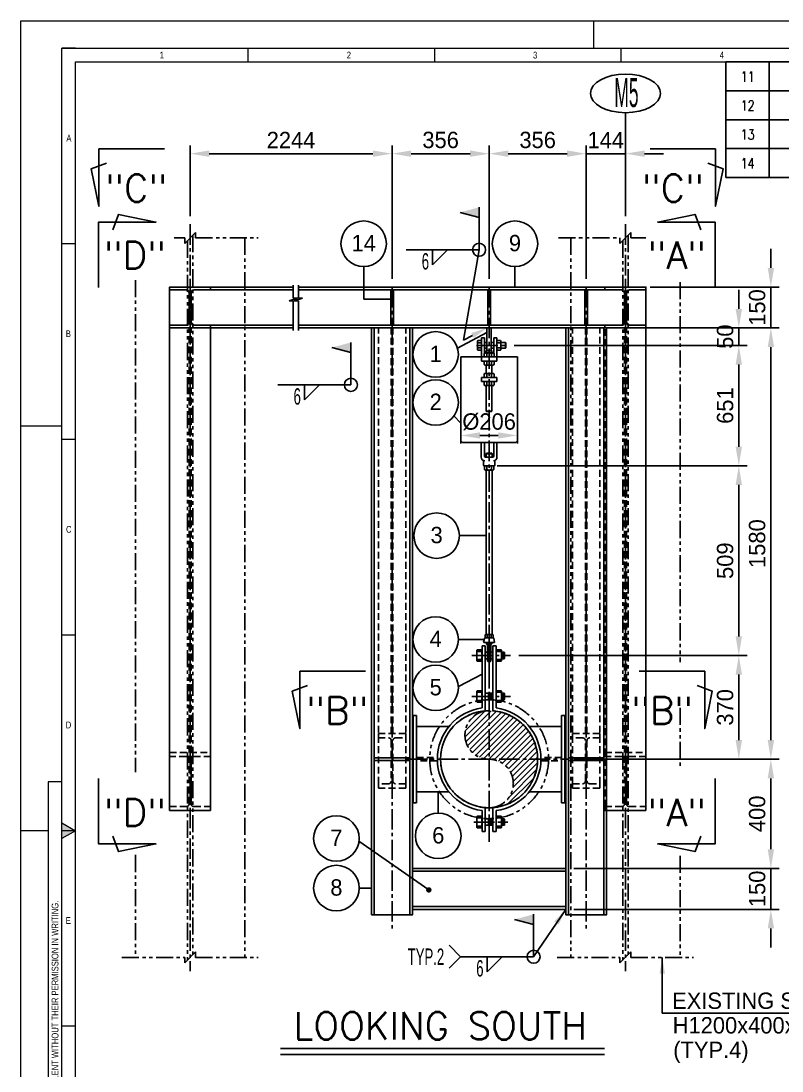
# Model space of a CAD drawing. Header units: millimetres. Extents: x 0 to 4222, y 0 to 2966.
# Drawn here: x 0 to 1395, y 1043 to 2966 of the extents above; entities that cross this region are included whole.
import ezdxf
from ezdxf.enums import TextEntityAlignment as Align

# ---------------------------------------------------------------- set-up
doc = ezdxf.new("R2010")
doc.units = ezdxf.units.MM
doc.header["$LTSCALE"] = 50
for name, pattern in [('CENTER2', [1.125, 0.75, -0.125, 0.125, -0.125]), ('HIDDEN', [0.375, 0.25, -0.125]), ('PHANTOM2', [1.25, 0.625, -0.125, 0.125, -0.125, 0.125, -0.125])]:
    doc.linetypes.add(name, pattern=pattern)
for name, color, linetype in [('1. continuous', 3, 'Continuous'), ('2', 2, 'Continuous'), ('2. Hidden', 2, 'HIDDEN'), ('3. phantom', 6, 'PHANTOM2'), ('5. text', 2, 'Continuous'), ('7. center', 1, 'CENTER2'), ('dimension', 7, 'Continuous'), ('text', 2, 'Continuous'), ('TITLE', 9, 'Continuous'), ('Title Block', 7, 'Continuous')]:
    doc.layers.add(name, color=color, linetype=linetype)
for name, color, linetype, lineweight in [('4', 4, 'Continuous', 9), ('G-ANNO-BRDR', 3, 'Continuous', 0), ('G-ANNO-TTLB', 7, 'Continuous', 0)]:
    doc.layers.add(name, color=color, linetype=linetype, lineweight=lineweight)
doc.styles.add('ROMANS', font='romans.shx', dxfattribs={"width": 0.8, "bigfont": 'whgtxt.shx'})
doc.styles.add('Style-Arial', font='ARIAL.TTF')
doc.dimstyles.new('ISO-25', dxfattribs={"dimscale": 10, "dimtxt": 3, "dimasz": 3, "dimexe": 1.5, "dimexo": 1.5, "dimgap": 1, "dimtad": 1, "dimdec": 0, "dimrnd": 0.5, "dimtxsty": 'Standard', "dimcen": 2.5, "dimclrd": 4, "dimclre": 4, "dimclrt": 2, "dimadec": 0, "dimazin": 0, "dimtfac": 1, "dimtdec": 0, "dimtmove": 0, "dimatfit": 3, "dimfxl": 1, "dimarcsym": 0})
doc.dimstyles.get("Standard").update_dxf_attribs({"dimtxt": 0.18, "dimasz": 0.18, "dimexe": 0.18, "dimexo": 0.0625, "dimgap": 0.09, "dimtad": 0, "dimtih": 1, "dimtoh": 1, "dimdec": 4, "dimzin": 0, "dimdsep": 46, "dimtxsty": 'Standard', "dimcen": 0.09, "dimadec": 0, "dimazin": 0, "dimtfac": 1, "dimtdec": 4, "dimtofl": 0, "dimtmove": 0, "dimatfit": 3, "dimfxl": 1, "dimtolj": 1, "dimtzin": 0, "dimarcsym": 0})

# ---------------------------------------------------------------- blocks, each defined once
blk = doc.blocks.new('*D3')
at = {"color": 4, "linetype": 'ByBlock', "lineweight": -2, "transparency": 16777216}
for p, q in [((680.1, 2494.1), (680.1, 2738.4)), ((858, 2494.1), (858, 2738.4)), ((715.1, 2723.4), (823, 2723.4))]:
    blk.add_line(p, q, dxfattribs=at)
at = {"color": 4, "transparency": 16777216}
for points in [[(715.1, 2729.3), (715.1, 2717.6), (680.1, 2723.4)], [(823, 2729.3), (823, 2717.6), (858, 2723.4)]]:
    blk.add_solid(points, dxfattribs=at)
at = {"layer": 'Defpoints', "color": 0, "transparency": 16777216}
for p in [(858, 2723.4), (680.1, 2479.1), (858, 2479.1)]:
    blk.add_point(p, dxfattribs=at)
at = {"color": 2, "transparency": 16777216, "insert": (769.1, 2748.4), "char_height": 30, "attachment_point": 5}
blk.add_mtext('356', dxfattribs=at)
blk = doc.blocks.new('*D4')
at = {"color": 4, "linetype": 'ByBlock', "lineweight": -2, "transparency": 16777216}
for p, q in [((1035.9, 2494.1), (1035.9, 2738.4)), ((893, 2723.4), (1000.9, 2723.4))]:
    blk.add_line(p, q, dxfattribs=at)
at = {"color": 4, "transparency": 16777216}
for points in [[(893, 2729.3), (893, 2717.6), (858, 2723.4)], [(1000.9, 2729.3), (1000.9, 2717.6), (1035.9, 2723.4)]]:
    blk.add_solid(points, dxfattribs=at)
at = {"layer": 'Defpoints', "color": 0, "transparency": 16777216}
for p in [(858, 2723.4), (1035.9, 2723.4), (1035.9, 2479.1)]:
    blk.add_point(p, dxfattribs=at)
at = {"color": 2, "transparency": 16777216, "insert": (947, 2748.4), "char_height": 30, "attachment_point": 5}
blk.add_mtext('356', dxfattribs=at)
blk = doc.blocks.new('*D5')
at = {"color": 4, "linetype": 'ByBlock', "lineweight": -2, "transparency": 16777216}
for p, q in [((1107.9, 2609.1), (1107.9, 2738.4)), ((1000.9, 2723.4), (965.9, 2723.4)), ((1035.9, 2723.4), (1107.9, 2723.4)), ((1142.9, 2723.4), (1177.9, 2723.4))]:
    blk.add_line(p, q, dxfattribs=at)
at = {"color": 4, "transparency": 16777216}
for points in [[(1000.9, 2729.3), (1000.9, 2717.6), (1035.9, 2723.4)], [(1142.9, 2729.3), (1142.9, 2717.6), (1107.9, 2723.4)]]:
    blk.add_solid(points, dxfattribs=at)
at = {"layer": 'Defpoints', "color": 0, "transparency": 16777216}
for p in [(1035.9, 2723.4), (1107.9, 2723.4), (1107.9, 2594.1)]:
    blk.add_point(p, dxfattribs=at)
at = {"color": 2, "transparency": 16777216, "insert": (1071.9, 2748.4), "char_height": 30, "attachment_point": 5}
blk.add_mtext('144', dxfattribs=at)
blk = doc.blocks.new('*D6')
at = {"color": 4, "linetype": 'ByBlock', "lineweight": -2, "transparency": 16777216}
for p, q in [((310, 2609.1), (310, 2738.4)), ((645.1, 2723.4), (345, 2723.4))]:
    blk.add_line(p, q, dxfattribs=at)
at = {"color": 4, "transparency": 16777216}
for points in [[(345, 2729.3), (345, 2717.6), (310, 2723.4)], [(645.1, 2729.3), (645.1, 2717.6), (680.1, 2723.4)]]:
    blk.add_solid(points, dxfattribs=at)
at = {"layer": 'Defpoints', "color": 0, "transparency": 16777216}
for p in [(310, 2723.4), (680.1, 2723.4), (310, 2594.1)]:
    blk.add_point(p, dxfattribs=at)
at = {"color": 2, "transparency": 16777216, "insert": (495, 2748.4), "char_height": 30, "attachment_point": 5}
blk.add_mtext('2244', dxfattribs=at)
blk = doc.blocks.new('*D7')
at = {"color": 4, "linetype": 'ByBlock', "lineweight": -2, "transparency": 16777216}
for p, q in [((1374.4, 1579.1), (1374.4, 1449.1)), ((1013.4, 1414.1), (1389.4, 1414.1))]:
    blk.add_line(p, q, dxfattribs=at)
at = {"color": 4, "transparency": 16777216}
for points in [[(1368.6, 1579.1), (1380.3, 1579.1), (1374.4, 1614.1)], [(1368.6, 1449.1), (1380.3, 1449.1), (1374.4, 1414.1)]]:
    blk.add_solid(points, dxfattribs=at)
at = {"layer": 'Defpoints', "color": 0, "transparency": 16777216}
for p in [(1374.4, 1614.1), (998.4, 1414.1), (1374.4, 1414.1)]:
    blk.add_point(p, dxfattribs=at)
at = {"color": 2, "transparency": 16777216, "insert": (1349.4, 1514.1), "char_height": 30, "attachment_point": 5, "rotation": 90}
blk.add_mtext('400', dxfattribs=at)
blk = doc.blocks.new('*D8')
at = {"color": 4, "linetype": 'ByBlock', "lineweight": -2, "transparency": 16777216}
for p, q in [((1374.4, 1449.1), (1374.4, 1484.1)), ((1374.4, 1414.1), (1374.4, 1339.1)), ((1013.4, 1339.1), (1389.4, 1339.1)), ((1374.4, 1304.1), (1374.4, 1269.1))]:
    blk.add_line(p, q, dxfattribs=at)
at = {"color": 4, "transparency": 16777216}
for points in [[(1368.6, 1449.1), (1380.3, 1449.1), (1374.4, 1414.1)], [(1368.6, 1304.1), (1380.3, 1304.1), (1374.4, 1339.1)]]:
    blk.add_solid(points, dxfattribs=at)
at = {"layer": 'Defpoints', "color": 0, "transparency": 16777216}
for p in [(1374.4, 1414.1), (998.4, 1339.1), (1374.4, 1339.1)]:
    blk.add_point(p, dxfattribs=at)
at = {"color": 2, "transparency": 16777216, "insert": (1349.4, 1376.6), "char_height": 30, "attachment_point": 5, "rotation": 90}
blk.add_mtext('150', dxfattribs=at)
blk = doc.blocks.new('*D31')
at = {"color": 4, "linetype": 'ByBlock', "lineweight": -2, "transparency": 16777216}
for p, q in [((806.3, 2259.2), (806.3, 2192.2)), ((909.8, 2259.2), (909.8, 2192.2)), ((841.3, 2207.2), (874.8, 2207.2))]:
    blk.add_line(p, q, dxfattribs=at)
at = {"color": 4, "transparency": 16777216}
for points in [[(841.3, 2213), (841.3, 2201.4), (806.3, 2207.2)], [(874.8, 2213), (874.8, 2201.4), (909.8, 2207.2)]]:
    blk.add_solid(points, dxfattribs=at)
at = {"layer": 'Defpoints', "color": 0, "transparency": 16777216}
for p in [(806.3, 2274.2), (909.8, 2274.2), (909.8, 2207.2)]:
    blk.add_point(p, dxfattribs=at)
at = {"color": 2, "transparency": 16777216, "insert": (858, 2232.2), "char_height": 30, "attachment_point": 5}
blk.add_mtext('%%C206', dxfattribs=at)
blk = doc.blocks.new('*D32')
at = {"color": 4, "linetype": 'ByBlock', "lineweight": -2, "transparency": 16777216}
for p, q in [((1315.7, 2439.1), (1315.7, 2474.1)), ((877, 2404.1), (1330.7, 2404.1)), ((1315.7, 2404.1), (1315.7, 2372.2)), ((903.8, 2372.2), (1330.7, 2372.2)), ((1315.7, 2337.2), (1315.7, 2302.2))]:
    blk.add_line(p, q, dxfattribs=at)
at = {"color": 4, "transparency": 16777216}
for points in [[(1309.8, 2439.1), (1321.5, 2439.1), (1315.7, 2404.1)], [(1309.8, 2337.2), (1321.5, 2337.2), (1315.7, 2372.2)]]:
    blk.add_solid(points, dxfattribs=at)
at = {"layer": 'Defpoints', "color": 0, "transparency": 16777216}
for p in [(862, 2404.1), (888.8, 2372.2), (1315.7, 2372.2)]:
    blk.add_point(p, dxfattribs=at)
at = {"color": 2, "transparency": 16777216, "insert": (1290.7, 2388.2), "char_height": 30, "attachment_point": 5, "rotation": 90}
blk.add_mtext('50', dxfattribs=at)
blk = doc.blocks.new('*D33')
at = {"color": 4, "linetype": 'ByBlock', "lineweight": -2, "transparency": 16777216}
for p, q in [((903.8, 2372.2), (1330.7, 2372.2)), ((1315.7, 2337.2), (1315.7, 2186.5)), ((873, 2151.5), (1330.7, 2151.5))]:
    blk.add_line(p, q, dxfattribs=at)
at = {"color": 4, "transparency": 16777216}
for points in [[(1309.8, 2337.2), (1321.5, 2337.2), (1315.7, 2372.2)], [(1309.8, 2186.5), (1321.5, 2186.5), (1315.7, 2151.5)]]:
    blk.add_solid(points, dxfattribs=at)
at = {"layer": 'Defpoints', "color": 0, "transparency": 16777216}
for p in [(888.8, 2372.2), (858, 2151.5), (1315.7, 2151.5)]:
    blk.add_point(p, dxfattribs=at)
at = {"color": 2, "transparency": 16777216, "insert": (1290.7, 2261.9), "char_height": 30, "attachment_point": 5, "rotation": 90}
blk.add_mtext('651', dxfattribs=at)
blk = doc.blocks.new('*D34')
at = {"color": 4, "linetype": 'ByBlock', "lineweight": -2, "transparency": 16777216}
for p, q in [((873, 2151.5), (1330.7, 2151.5)), ((1315.7, 2116.5), (1315.7, 1839.1)), ((912.3, 1804.1), (1330.7, 1804.1))]:
    blk.add_line(p, q, dxfattribs=at)
at = {"color": 4, "transparency": 16777216}
for points in [[(1309.8, 2116.5), (1321.5, 2116.5), (1315.7, 2151.5)], [(1309.8, 1839.1), (1321.5, 1839.1), (1315.7, 1804.1)]]:
    blk.add_solid(points, dxfattribs=at)
at = {"layer": 'Defpoints', "color": 0, "transparency": 16777216}
for p in [(858, 2151.5), (897.3, 1804.1), (1315.7, 1804.1)]:
    blk.add_point(p, dxfattribs=at)
at = {"color": 2, "transparency": 16777216, "insert": (1290.7, 1977.8), "char_height": 30, "attachment_point": 5, "rotation": 90}
blk.add_mtext('509', dxfattribs=at)
blk = doc.blocks.new('*D35')
at = {"color": 4, "linetype": 'ByBlock', "lineweight": -2, "transparency": 16777216}
for p, q in [((912.3, 1804.1), (1330.7, 1804.1)), ((1315.7, 1769.1), (1315.7, 1649.1)), ((1013.4, 1614.1), (1330.7, 1614.1))]:
    blk.add_line(p, q, dxfattribs=at)
at = {"color": 4, "transparency": 16777216}
for points in [[(1309.8, 1769.1), (1321.5, 1769.1), (1315.7, 1804.1)], [(1309.8, 1649.1), (1321.5, 1649.1), (1315.7, 1614.1)]]:
    blk.add_solid(points, dxfattribs=at)
at = {"layer": 'Defpoints', "color": 0, "transparency": 16777216}
for p in [(897.3, 1804.1), (998.4, 1614.1), (1315.7, 1614.1)]:
    blk.add_point(p, dxfattribs=at)
at = {"color": 2, "transparency": 16777216, "insert": (1290.7, 1709.1), "char_height": 30, "attachment_point": 5, "rotation": 90}
blk.add_mtext('370', dxfattribs=at)

msp = doc.modelspace()

# ---------------------------------------------------------------- hatches: boundary and pattern name
at = {"layer": '3. phantom'}
h = msp.add_hatch(dxfattribs=at)
h.set_pattern_fill('ANSI31', color=256, scale=60, style=0)
h.set_pattern_definition([(45, (-1476.606, 1878.318), (-5.3033, 5.3033), [])])
h.paths.add_polyline_path([(858, 1702.7, 1), (858, 1614.1)])
h.paths.add_polyline_path([(858, 1702.7), (858, 1614.1), (946.6, 1614.1, 0.414214)])
h.paths.add_polyline_path([(858, 1525.5, 0.414214), (946.6, 1614.1), (858, 1614.1, -1)])

# ---------------------------------------------------------------- linework, layer by layer
at = {"color": 4}
for p, q in [((1107.9, 2738.4), (1107.9, 2798.4)), ((1374.4, 2514.1), (1374.4, 2549.1)), ((1153.1, 2479.1), (1389.4, 2479.1)), ((1374.4, 2404.1), (1374.4, 2479.1)), ((1151.3, 2404.1), (1389.4, 2404.1)), ((1374.4, 2369.1), (1374.4, 2334.1)), ((1374.4, 1649.1), (1374.4, 2369.1)), ((1019.9, 1614.1), (1389.4, 1614.1)), ((1175.4, 1149), (1175.4, 1251)), ((1603.7, 1149), (1175.4, 1149))]:
    msp.add_line(p, q, dxfattribs=at)
for p, q in [((628.1, 2516.8), (628.1, 2456.8)), ((905.4, 2516.8), (905.4, 2479.1)), ((628.1, 2456.8), (677.6, 2456.8)), ((800.2, 2366.9), (854, 2396.1)), ((793.5, 2242.9), (806.3, 2230)), ((803.5, 2023.7), (854, 2023.7)), ((801.7, 1833.4), (848.9, 1833.4)), ((801.7, 1747.4), (845, 1769.8)), ((764.8, 1515.4), (764.8, 1554.1)), ((619.5, 1464.1), (747.5, 1374.7)), ((619.8, 1378.1), (642.6, 1378.1))]:
    msp.add_line(p, q)
at = {"const_width": 5}
msp.add_lwpolyline([(745, 1374.7, 1), (750, 1374.7, 1)], format="xyb", close=True, dxfattribs=at)
at = {"color": 4}
for points in [[(1368.6, 2514.1), (1380.3, 2514.1), (1374.4, 2479.1)], [(1368.6, 2369.1), (1380.3, 2369.1), (1374.4, 2404.1)], [(1368.6, 2369.1), (1380.3, 2369.1), (1374.4, 2404.1)], [(1368.6, 1649.1), (1380.3, 1649.1), (1374.4, 1614.1)], [(1170.4, 1221), (1180.4, 1221), (1175.4, 1251)]]:
    msp.add_solid(points, dxfattribs=at)
at = {"layer": '1. continuous'}
for p, q in [((272.5, 2474.1), (272.5, 2409.1)), ((302.7, 2474.1), (272.5, 2474.1)), ((308.2, 2468.6), (302.7, 2474.1)), ((308.2, 2414.6), (308.2, 2468.6)), ((317.2, 2474.1), (311.7, 2468.6)), ((311.7, 2468.6), (311.7, 2414.6)), ((317.2, 2474.1), (499.1, 2474.1)), ((347.5, 2479.1), (499.1, 2479.1)), ((508.5, 2479.1), (1070.4, 2479.1)), ((508.5, 2474.1), (1100.7, 2474.1)), ((677.6, 2409.1), (677.6, 2474.1)), ((677.6, 2474.1), (682.6, 2474.1)), ((682.6, 2474.1), (682.6, 2409.1)), ((855.5, 2409.1), (855.5, 2474.1)), ((855.5, 2474.1), (860.5, 2474.1)), ((860.5, 2474.1), (860.5, 2409.1)), ((1033.4, 2409.1), (1033.4, 2474.1)), ((1033.4, 2474.1), (1038.4, 2474.1)), ((1038.4, 2474.1), (1038.4, 2409.1)), ((1100.7, 2474.1), (1106.2, 2468.6)), ((1106.2, 2468.6), (1106.2, 2414.6)), ((1109.7, 2468.6), (1115.2, 2474.1)), ((1109.7, 2414.6), (1109.7, 2468.6)), ((1115.2, 2474.1), (1145.4, 2474.1)), ((1145.4, 2474.1), (1145.4, 2409.1)), ((272.5, 2409.1), (302.7, 2409.1)), ((302.7, 2409.1), (308.2, 2414.6)), ((311.7, 2414.6), (317.2, 2409.1)), ((317.2, 2409.1), (499.1, 2409.1)), ((508.5, 2409.1), (1100.7, 2409.1)), ((682.6, 2409.1), (677.6, 2409.1)), ((860.5, 2409.1), (855.5, 2409.1)), ((1038.4, 2409.1), (1033.4, 2409.1)), ((1106.2, 2414.6), (1100.7, 2409.1)), ((1115.2, 2409.1), (1109.7, 2414.6)), ((1145.4, 2409.1), (1115.2, 2409.1)), ((272.5, 1527.2), (272.5, 2404.1)), ((347.5, 1527.2), (347.5, 2404.1)), ((499.1, 2404.1), (347.5, 2404.1)), ((1070.4, 2404.1), (508.5, 2404.1)), ((647.6, 2404.1), (647.6, 1329.1)), ((712.6, 2404.1), (712.6, 1329.1)), ((844, 2386), (849.5, 2386)), ((844, 2386), (844, 2351)), ((849.5, 2386), (849.5, 2357.8)), ((854, 2404.1), (862, 2404.1)), ((854, 2404.1), (854, 2363.1)), ((862, 2404.1), (862, 2363.1)), ((872.1, 2386), (866.6, 2386)), ((866.6, 2386), (866.6, 2357.8)), ((872.1, 2386), (872.1, 2351)), ((1003.4, 2404.1), (1003.4, 1329.1)), ((1068.4, 2404.1), (1068.4, 1329.1)), ((1145.4, 1527.2), (1145.4, 2404.1)), ((836.5, 2379.1), (836.5, 2365.3)), ((837.5, 2381.1), (844, 2381.1)), ((837.5, 2376.7), (844, 2376.7)), ((837.5, 2367.8), (844, 2367.8)), ((844, 2372.2), (849.5, 2372.2)), ((849.5, 2377.3), (854, 2377.3)), ((849.5, 2367.1), (854, 2367.1)), ((862, 2377.3), (866.6, 2377.3)), ((862, 2367.1), (866.6, 2367.1)), ((878.6, 2381.1), (872.1, 2381.1)), ((878.6, 2376.7), (872.1, 2376.7)), ((878.6, 2367.8), (872.1, 2367.8)), ((879.6, 2379.1), (879.6, 2365.3)), ((879.6, 2377.3), (887.8, 2377.3)), ((879.6, 2367.1), (887.8, 2367.1)), ((887.8, 2377.3), (887.8, 2367.1)), ((887.8, 2377.3), (888.8, 2376.6)), ((887.8, 2367.1), (888.8, 2367.9)), ((888.8, 2376.6), (888.8, 2367.9)), ((806.3, 2197.4), (806.3, 2351)), ((806.3, 2351), (909.8, 2351)), ((837.5, 2363.3), (844, 2363.3)), ((844.1, 2351), (844.1, 2343.5)), ((844.1, 2351), (872, 2351)), ((849.1, 2357.5), (849.1, 2351)), ((864.9, 2358.5), (851.2, 2358.5)), ((852.9, 2362.1), (853.7, 2363.1)), ((852.9, 2358.5), (852.9, 2362.1)), ((863.1, 2362.1), (852.9, 2362.1)), ((853.6, 2357.5), (853.6, 2351)), ((862.4, 2363.1), (853.7, 2363.1)), ((863.1, 2362.1), (862.4, 2363.1)), ((862.5, 2357.5), (862.5, 2351)), ((863.1, 2358.5), (863.1, 2362.1)), ((867, 2357.5), (867, 2351)), ((872, 2351), (872, 2343.5)), ((878.6, 2363.3), (872.1, 2363.3)), ((909.8, 2197.4), (909.8, 2351)), ((844.1, 2343.5), (872, 2343.5)), ((849.1, 2337), (849.1, 2343.5)), ((864.9, 2336), (851.2, 2336)), ((852.9, 2336), (852.9, 2321)), ((853.6, 2337), (853.6, 2343.5)), ((862.5, 2337), (862.5, 2343.5)), ((863.1, 2336), (863.1, 2321)), ((867, 2337), (867, 2343.5)), ((844.1, 2313.5), (844.1, 2306)), ((844.1, 2313.5), (872, 2313.5)), ((849.1, 2320), (849.1, 2313.5)), ((864.9, 2321), (851.2, 2321)), ((853.6, 2320), (853.6, 2313.5)), ((862.5, 2320), (862.5, 2313.5)), ((867, 2320), (867, 2313.5)), ((872, 2313.5), (872, 2306)), ((844.1, 2306), (872, 2306)), ((849.1, 2299.5), (849.1, 2306)), ((864.9, 2298.5), (851.2, 2298.5)), ((852.9, 2298.5), (852.9, 2252)), ((853.6, 2299.5), (853.6, 2306)), ((862.5, 2299.5), (862.5, 2306)), ((863.1, 2298.5), (863.1, 2252)), ((867, 2299.5), (867, 2306)), ((863.1, 2252), (852.9, 2252)), ((852.9, 2252), (853.7, 2251)), ((862.4, 2251), (853.7, 2251)), ((863.1, 2252), (862.4, 2251)), ((809.2, 2194.5), (806.3, 2197.4)), ((809.2, 2194.5), (906.8, 2194.5)), ((843.7, 2167.4), (843.7, 2194.5)), ((849.4, 2169.1), (849.4, 2194.5)), ((866.7, 2169.1), (866.7, 2194.5)), ((872.4, 2167.4), (872.4, 2194.5)), ((906.8, 2194.5), (909.8, 2197.4)), ((852.3, 2173.7), (853.3, 2174.9)), ((863.8, 2173.7), (852.3, 2173.7)), ((852.3, 2167.4), (852.3, 2173.7)), ((862.8, 2174.9), (853.3, 2174.9)), ((863.8, 2173.7), (862.8, 2174.9)), ((863.8, 2167.4), (863.8, 2173.7)), ((847.6, 2152.5), (847.6, 2161.4)), ((851.3, 2167.4), (864.7, 2167.4)), ((868.5, 2152.5), (868.5, 2161.4)), ((868.5, 2152.5), (868.5, 2160.1)), ((848.9, 2151.5), (867.2, 2151.5)), ((849.4, 2151.5), (849.4, 2145)), ((851.6, 2143.7), (864.5, 2143.7)), ((852.3, 2143.7), (852.3, 1842.8)), ((853.7, 2151.5), (853.7, 2145)), ((862.3, 2151.5), (862.3, 2145)), ((863.8, 2143.7), (863.8, 1842.8)), ((866.6, 2145), (866.6, 2151.5)), ((849.3, 1835.5), (848, 1828.8)), ((848.6, 1828), (867.5, 1828)), ((850.4, 1836.3), (865.7, 1836.3)), ((850.9, 1836.3), (850.9, 1841.8)), ((865.2, 1836.3), (850.9, 1836.3)), ((852.7, 1842.8), (863.4, 1842.8)), ((853.2, 1828), (853.2, 1825.4)), ((854.5, 1836.3), (854.5, 1841.8)), ((855.1, 1828), (855.1, 1795.2)), ((860.9, 1828), (860.9, 1795.2)), ((861.6, 1836.3), (861.6, 1841.8)), ((862.8, 1828), (862.8, 1825.4)), ((865.2, 1841.8), (865.2, 1836.3)), ((866.7, 1835.5), (868, 1828.8)), ((835.5, 1813.1), (835.5, 1795.1)), ((836.1, 1814.5), (844.5, 1814.5)), ((836.1, 1811.7), (844.5, 1811.7)), ((845, 1708.1), (845, 1821.6)), ((851, 1821.6), (845, 1821.6)), ((845, 1813.1), (845, 1795.1)), ((851, 1702.7), (851, 1821.6)), ((851, 1810.1), (855.1, 1810.1)), ((853.2, 1825.4), (854.1, 1824.4)), ((855.1, 1825.4), (853.2, 1825.4)), ((855.1, 1824.4), (854.1, 1824.4)), ((862.8, 1825.4), (860.9, 1825.4)), ((862, 1824.4), (860.9, 1824.4)), ((860.9, 1810.1), (865, 1810.1)), ((862.8, 1825.4), (862, 1824.4)), ((865, 1702.7), (865, 1821.6)), ((865, 1821.6), (871, 1821.6)), ((871, 1708.1), (871, 1821.6)), ((871, 1813.1), (871, 1795.1)), ((880, 1814.5), (871.6, 1814.5)), ((880, 1811.7), (871.6, 1811.7)), ((880.5, 1813.1), (880.5, 1795.1)), ((880.5, 1810.1), (885.5, 1810.1)), ((881.8, 1798.9), (881.8, 1809.3)), ((883, 1798.1), (883, 1810.1)), ((884.3, 1798.9), (884.3, 1809.3)), ((886, 1809.6), (885.5, 1810.1)), ((885.5, 1798.1), (885.5, 1810.1)), ((886, 1798.6), (886, 1809.6)), ((836.1, 1796.5), (844.5, 1796.5)), ((836.1, 1793.7), (844.5, 1793.7)), ((851, 1798.1), (865, 1798.1)), ((880, 1796.5), (871.6, 1796.5)), ((880, 1793.7), (871.6, 1793.7)), ((880.5, 1798.1), (885.5, 1798.1)), ((886, 1798.6), (885.5, 1798.1)), ((835.5, 1738.1), (835.5, 1720.1)), ((836.1, 1739.5), (844.5, 1739.5)), ((836.1, 1736.7), (844.5, 1736.7)), ((845, 1708.1), (845, 1746.6)), ((845, 1738.1), (845, 1720.1)), ((851, 1735.1), (865, 1735.1)), ((857, 1723.1), (857, 1735.1)), ((858.3, 1723.9), (858.3, 1734.3)), ((859.5, 1723.1), (859.5, 1735.1)), ((860.8, 1723.9), (860.8, 1734.3)), ((862, 1723.1), (862, 1735.1)), ((863.3, 1723.9), (863.3, 1734.3)), ((871, 1708.1), (871, 1746.6)), ((871, 1738.1), (871, 1720.1)), ((880, 1739.5), (871.6, 1739.5)), ((880, 1736.7), (871.6, 1736.7)), ((880.5, 1738.1), (880.5, 1720.1)), ((880.5, 1735.1), (885.5, 1735.1)), ((881.8, 1723.9), (881.8, 1734.3)), ((883, 1723.1), (883, 1735.1)), ((884.3, 1723.9), (884.3, 1734.3)), ((886, 1734.6), (885.5, 1735.1)), ((885.5, 1723.1), (885.5, 1735.1)), ((886, 1723.6), (886, 1734.6)), ((836.1, 1721.5), (844.5, 1721.5)), ((836.1, 1718.7), (844.5, 1718.7)), ((851, 1723.1), (865, 1723.1)), ((880, 1721.5), (871.6, 1721.5)), ((880, 1718.7), (871.6, 1718.7)), ((880.5, 1723.1), (885.5, 1723.1)), ((886, 1723.6), (885.5, 1723.1)), ((719.1, 1534.1), (719.1, 1694.1)), ((719.1, 1694.1), (725.1, 1694.1)), ((725.1, 1694.1), (725.1, 1534.1)), ((990.9, 1694.1), (990.9, 1534.1)), ((996.9, 1694.1), (990.9, 1694.1)), ((996.9, 1534.1), (996.9, 1694.1)), ((725.1, 1674.1), (784.5, 1674.1)), ((990.9, 1674.1), (931.6, 1674.1)), ((647.6, 1611.6), (647.6, 1616.6)), ((647.6, 1616.6), (712.6, 1616.6)), ((712.6, 1616.6), (712.6, 1611.6)), ((1003.4, 1616.6), (1003.4, 1611.6)), ((1068.4, 1616.6), (1003.4, 1616.6)), ((1068.4, 1611.6), (1068.4, 1616.6)), ((712.6, 1611.6), (647.6, 1611.6)), ((725.1, 1612.6), (725.1, 1615.6)), ((990.9, 1612.6), (990.9, 1615.6)), ((1003.4, 1611.6), (1068.4, 1611.6)), ((725.1, 1554.1), (784.5, 1554.1)), ((990.9, 1554.1), (931.6, 1554.1)), ((272.5, 1520.1), (347.5, 1520.1)), ((725.1, 1534.1), (719.1, 1534.1)), ((845, 1520.1), (845, 1481.6)), ((851, 1525.5), (851, 1481.6)), ((865, 1525.5), (865, 1481.6)), ((871, 1520.1), (871, 1481.6)), ((990.9, 1534.1), (996.9, 1534.1)), ((1070.4, 1520.1), (1145.4, 1520.1)), ((835.5, 1490.1), (835.5, 1508.1)), ((836.1, 1509.5), (844.5, 1509.5)), ((836.1, 1506.7), (844.5, 1506.7)), ((845, 1490.1), (845, 1508.1)), ((851, 1505.1), (865, 1505.1)), ((857, 1493.1), (857, 1505.1)), ((858.3, 1493.9), (858.3, 1504.3)), ((859.5, 1493.1), (859.5, 1505.1)), ((860.8, 1493.9), (860.8, 1504.3)), ((862, 1493.1), (862, 1505.1)), ((863.3, 1493.9), (863.3, 1504.3)), ((871, 1490.1), (871, 1508.1)), ((880, 1509.5), (871.6, 1509.5)), ((880, 1506.7), (871.6, 1506.7)), ((880.5, 1490.1), (880.5, 1508.1)), ((880.5, 1505.1), (885.5, 1505.1)), ((881.8, 1493.9), (881.8, 1504.3)), ((883, 1493.1), (883, 1505.1)), ((884.3, 1493.9), (884.3, 1504.3)), ((886, 1504.6), (885.5, 1505.1)), ((885.5, 1493.1), (885.5, 1505.1)), ((886, 1493.6), (886, 1504.6)), ((836.1, 1491.5), (844.5, 1491.5)), ((836.1, 1488.7), (844.5, 1488.7)), ((851, 1481.6), (845, 1481.6)), ((851, 1493.1), (865, 1493.1)), ((865, 1481.6), (871, 1481.6)), ((880, 1491.5), (871.6, 1491.5)), ((880, 1488.7), (871.6, 1488.7)), ((880.5, 1493.1), (885.5, 1493.1)), ((886, 1493.6), (885.5, 1493.1)), ((717.6, 1409.1), (998.4, 1409.1)), ((717.6, 1344.1), (998.4, 1344.1))]:
    msp.add_line(p, q, dxfattribs=at)
for points in [[(347.5, 2404.1), (272.5, 2404.1), (272.5, 2409.1), (302.7, 2409.1, 0.414214), (308.2, 2414.6), (308.2, 2468.6, 0.414214), (302.7, 2474.1), (272.5, 2474.1), (272.5, 2479.1), (347.5, 2479.1), (347.5, 2474.1), (317.2, 2474.1, 0.414214), (311.7, 2468.6), (311.7, 2414.6, 0.414214), (317.2, 2409.1), (347.5, 2409.1)], [(1145.4, 2404.1), (1070.4, 2404.1), (1070.4, 2409.1), (1100.7, 2409.1, 0.414214), (1106.2, 2414.6), (1106.2, 2468.6, 0.414214), (1100.7, 2474.1), (1070.4, 2474.1), (1070.4, 2479.1), (1145.4, 2479.1), (1145.4, 2474.1), (1115.2, 2474.1, 0.414214), (1109.7, 2468.6), (1109.7, 2414.6, 0.414214), (1115.2, 2409.1), (1145.4, 2409.1)]]:
    msp.add_lwpolyline(points, format="xyb", close=True, dxfattribs=at)
for points in [[(717.6, 2404.1), (717.6, 1329.1), (642.6, 1329.1), (642.6, 2404.1)], [(1073.4, 2404.1), (1073.4, 1329.1), (998.4, 1329.1), (998.4, 2404.1)], [(717.6, 1414.1), (998.4, 1414.1), (998.4, 1339.1), (717.6, 1339.1)]]:
    msp.add_lwpolyline(points, close=True, dxfattribs=at)
for centre, radius, start, end in [((839.5, 2378.9), 2.98, 131.4812, 228.5188), ((846.9, 2372.2), 10.5, 154.7385, 205.2615), ((839.5, 2365.5), 2.98, 131.4812, 228.5188), ((876.6, 2378.9), 2.98, 311.4812, 48.5188), ((869.1, 2372.2), 10.5, 334.7385, 25.2615), ((876.6, 2365.5), 2.98, 311.4812, 48.5188), ((851.3, 2355.5), 2.98, 41.4812, 138.5188), ((858, 2348), 10.5, 64.7385, 115.2615), ((864.7, 2355.5), 2.98, 41.4812, 138.5188), ((851.3, 2338.9), 2.98, 221.4812, 318.5188), ((858, 2346.4), 10.5, 244.7385, 295.2615), ((864.7, 2338.9), 2.98, 221.4812, 318.5188), ((851.3, 2318), 2.98, 41.4812, 138.5188), ((858, 2310.5), 10.5, 64.7385, 115.2615), ((864.7, 2318), 2.98, 41.4812, 138.5188), ((851.3, 2301.4), 2.98, 221.4812, 318.5188), ((858, 2308.9), 10.5, 244.7385, 295.2615), ((864.7, 2301.4), 2.98, 221.4812, 318.5188), ((850.3, 2167.4), 6.59, 180.3905, 267.4115), ((851.3, 2169.4), 1.96, 188.0982, 270.2247), ((864.7, 2169.4), 1.96, 269.7753, 351.9018), ((865.8, 2167.4), 6.59, 272.5885, 359.6095), ((848.9, 2152.8), 1.3, 191.4074, 270.8792), ((851.6, 2146.2), 2.48, 210, 330), ((858, 2151.8), 8.06, 237.7958, 302.2042), ((864.5, 2146.2), 2.48, 210, 330), ((867.2, 2152.8), 1.3, 269.1208, 348.5926), ((848.6, 1828.6), 0.604, 168.4328, 271.0525), ((850.4, 1835.2), 1.09, 89.1208, 168.5926), ((852.7, 1840.7), 2.07, 30, 150), ((858, 1836.1), 6.71, 57.7958, 122.2042), ((863.4, 1840.7), 2.07, 30, 150), ((865.7, 1835.2), 1.09, 11.4074, 90.8792), ((867.4, 1828.6), 0.604, 268.9475, 11.5672), ((837.6, 1813.1), 2.04, 136.3972, 223.6028), ((887, 1804.1), 51.5, 171.5203, 188.4797), ((843, 1813.1), 2.04, 316.3972, 43.6028), ((793.6, 1804.1), 51.5, 351.5203, 8.4797), ((873.1, 1813.1), 2.04, 136.3972, 223.6028), ((922.5, 1804.1), 51.5, 171.5203, 188.4797), ((878.5, 1813.1), 2.04, 316.3972, 43.6028), ((829.1, 1804.1), 51.5, 351.5203, 8.4797), ((837.6, 1795.1), 2.04, 136.3972, 223.6028), ((843, 1795.1), 2.04, 316.3972, 43.6028), ((858, 1795.2), 2.91, 180, 0), ((873.1, 1795.1), 2.04, 136.3972, 223.6028), ((878.5, 1795.1), 2.04, 316.3972, 43.6028), ((837.6, 1738.1), 2.04, 136.3972, 223.6028), ((887, 1729.1), 51.5, 171.5203, 188.4797), ((843, 1738.1), 2.04, 316.3972, 43.6028), ((793.6, 1729.1), 51.5, 351.5203, 8.4797), ((873.1, 1738.1), 2.04, 136.3972, 223.6028), ((922.5, 1729.1), 51.5, 171.5203, 188.4797), ((878.5, 1738.1), 2.04, 316.3972, 43.6028), ((829.1, 1729.1), 51.5, 351.5203, 8.4797), ((837.6, 1720.1), 2.04, 136.3972, 223.6028), ((843, 1720.1), 2.04, 316.3972, 43.6028), ((873.1, 1720.1), 2.04, 136.3972, 223.6028), ((878.5, 1720.1), 2.04, 316.3972, 43.6028), ((858, 1614.1), 94.9, 97.8735, 262.1265), ((858, 1614.1), 88.9, 94.5162, 265.4838), ((858, 1614.1), 88.9, 274.5162, 85.4838), ((858, 1614.1), 94.9, 277.8735, 82.1265), ((837.6, 1508.1), 2.04, 136.3972, 223.6028), ((887, 1499.1), 51.5, 171.5203, 188.4797), ((843, 1508.1), 2.04, 316.3972, 43.6028), ((793.6, 1499.1), 51.5, 351.5203, 8.4797), ((873.1, 1508.1), 2.04, 136.3972, 223.6028), ((922.5, 1499.1), 51.5, 171.5203, 188.4797), ((878.5, 1508.1), 2.04, 316.3972, 43.6028), ((829.1, 1499.1), 51.5, 351.5203, 8.4797), ((837.6, 1490.1), 2.04, 136.3972, 223.6028), ((843, 1490.1), 2.04, 316.3972, 43.6028), ((873.1, 1490.1), 2.04, 136.3972, 223.6028), ((878.5, 1490.1), 2.04, 316.3972, 43.6028)]:
    msp.add_arc(centre, radius, start, end, dxfattribs=at)
at = {"layer": '2'}
for p, q in [((499.1, 2458.9), (499.1, 2482.4)), ((508.5, 2458.9), (508.5, 2482.4)), ((491.6, 2453.9), (506.6, 2458.9)), ((499.1, 2453.9), (491.6, 2453.9)), ((506.6, 2458.9), (499.1, 2458.9)), ((499.1, 2399.6), (499.1, 2453.9)), ((501, 2453.9), (516, 2458.9)), ((508.5, 2453.9), (501, 2453.9)), ((516, 2458.9), (508.5, 2458.9)), ((508.5, 2399.6), (508.5, 2453.9))]:
    msp.add_line(p, q, dxfattribs=at)
at = {"layer": '2. Hidden'}
for p, q in [((308.2, 1532.7), (308.2, 2404.1)), ((311.7, 1532.7), (311.7, 2404.1)), ((655.1, 1569.2), (655.1, 2404.1)), ((678.6, 1661.2), (678.6, 2404.1)), ((681.6, 1661.2), (681.6, 2404.1)), ((705.1, 1569.2), (705.1, 2404.1)), ((1010.9, 1569.2), (1010.9, 2404.1)), ((1034.4, 1661.2), (1034.4, 2404.1)), ((1037.4, 1661.2), (1037.4, 2404.1)), ((1060.9, 1569.2), (1060.9, 2404.1)), ((1070.4, 1527.2), (1070.4, 2404.1)), ((1106.2, 1532.7), (1106.2, 2404.1)), ((1109.7, 1532.7), (1109.7, 2404.1)), ((860.9, 1810.1), (855.1, 1810.1)), ((860.9, 1798.1), (855.1, 1798.1)), ((725.1, 1617.1), (763.2, 1617.1)), ((990.9, 1617.1), (952.9, 1617.1)), ((763.2, 1611.1), (725.1, 1611.1)), ((952.9, 1611.1), (990.9, 1611.1))]:
    msp.add_line(p, q, dxfattribs=at)
for points in [[(705.1, 1661.2), (655.1, 1661.2), (655.1, 1653.2), (673.6, 1653.2, -0.414214), (678.6, 1648.2), (678.6, 1574.2, -0.414214), (673.6, 1569.2), (655.1, 1569.2), (655.1, 1561.2), (705.1, 1561.2), (705.1, 1569.2), (686.6, 1569.2, -0.414214), (681.6, 1574.2), (681.6, 1648.2, -0.414214), (686.6, 1653.2), (705.1, 1653.2)], [(1010.9, 1661.2), (1060.9, 1661.2), (1060.9, 1653.2), (1042.4, 1653.2, 0.414214), (1037.4, 1648.2), (1037.4, 1574.2, 0.414214), (1042.4, 1569.2), (1060.9, 1569.2), (1060.9, 1561.2), (1010.9, 1561.2), (1010.9, 1569.2), (1029.4, 1569.2, 0.414214), (1034.4, 1574.2), (1034.4, 1648.2, 0.414214), (1029.4, 1653.2), (1010.9, 1653.2)], [(347.5, 1520.1), (272.5, 1520.1), (272.5, 1527.2), (302.7, 1527.2, 0.414214), (308.2, 1532.7), (308.2, 1613.6, 0.414214), (302.7, 1619.1), (272.5, 1619.1), (272.5, 1626.2), (347.5, 1626.2), (347.5, 1619.1), (317.2, 1619.1, 0.414214), (311.7, 1613.6), (311.7, 1532.7, 0.414214), (317.2, 1527.2), (347.5, 1527.2)], [(1145.4, 1520.1), (1070.4, 1520.1), (1070.4, 1527.2), (1100.7, 1527.2, 0.414214), (1106.2, 1532.7), (1106.2, 1613.6, 0.414214), (1100.7, 1619.1), (1070.4, 1619.1), (1070.4, 1626.2), (1145.4, 1626.2), (1145.4, 1619.1), (1115.2, 1619.1, 0.414214), (1109.7, 1613.6), (1109.7, 1532.7, 0.414214), (1115.2, 1527.2), (1145.4, 1527.2)]]:
    msp.add_lwpolyline(points, format="xyb", close=True, dxfattribs=at)
msp.add_arc((858, 1795.2), 2.91, 0, 180, dxfattribs=at)
at = {"layer": '3. phantom'}
for p, q in [((320, 2579.1), (300, 2559.1)), ((320, 2579.1), (320, 2569.1)), ((1117.9, 2579.1), (1097.9, 2559.1)), ((1117.9, 2579.1), (1117.9, 2569.1)), ((280.5, 2569.1), (300, 2569.1)), ((300, 2569.1), (300, 2559.1)), ((305, 2564.1), (305, 1246)), ((315, 2574.1), (315, 1256)), ((320, 2569.1), (435, 2569.1)), ((410, 2569.1), (410, 1251)), ((985.2, 2569.1), (1097.9, 2569.1)), ((1007.9, 2569.1), (1007.9, 1251)), ((1097.9, 2569.1), (1097.9, 2559.1)), ((1102.9, 2564.1), (1102.9, 1246)), ((1112.9, 2574.1), (1112.9, 1256)), ((1117.9, 2569.1), (1145, 2569.1)), ((210, 2491.8), (210, 1590.6)), ((1207.9, 2488.1), (1207.9, 1791.7)), ((1207.9, 1708.3), (1207.9, 1597.5)), ((210, 1438.7), (210, 1251)), ((1207.9, 1437), (1207.9, 1251)), ((185, 1251), (300, 1251)), ((320, 1261), (300, 1241)), ((300, 1251), (300, 1241)), ((320, 1261), (320, 1251)), ((320, 1251), (435, 1251)), ((982.9, 1251), (1097.9, 1251)), ((1117.9, 1261), (1097.9, 1241)), ((1097.9, 1251), (1097.9, 1241)), ((1117.9, 1261), (1117.9, 1251)), ((1117.9, 1251), (1232.9, 1251))]:
    msp.add_line(p, q, dxfattribs=at)
for radius in [108.9, 88.9]:
    msp.add_circle((858, 1614.1), radius, dxfattribs=at)
for centre, start, end in [((858.2, 1658.5), 90.2091, 269.7909), ((857.9, 1569.6), 270.2091, 89.7909)]:
    msp.add_arc(centre, 44.5, start, end, dxfattribs=at)
at = {"layer": '5. text'}
for p, q in [((839.6, 2547.5), (811.1, 2381.9)), ((475.4, 1084.2), (1069.4, 1084.2)), ((475.4, 1073.2), (1069.4, 1073.2))]:
    msp.add_line(p, q, dxfattribs=at)
at = {"layer": '5. text', "color": 4}
for points in [[(156.9, 2705.9), (128.9, 2695.7), (142.9, 2627.2), (142.9, 2732.2), (262.9, 2732.2)], [(1258.9, 2705.9), (1286.9, 2695.7), (1272.9, 2627.2), (1272.9, 2732.2), (1152.9, 2732.2)], [(168.6, 2584), (178.8, 2612), (247.3, 2598), (142.3, 2598), (142.3, 2478)], [(1245.8, 2584), (1235.6, 2612), (1167.1, 2598), (1272.1, 2598), (1272.1, 2478)], [(525.3, 1748.9), (497.2, 1738.7), (511.3, 1670.2), (511.3, 1775.2), (631.3, 1775.2)], [(1239.1, 1748.9), (1267.1, 1738.7), (1253.1, 1670.2), (1253.1, 1775.2), (1133.1, 1775.2)], [(168.6, 1472.9), (178.8, 1444.9), (247.3, 1458.9), (142.3, 1458.9), (142.3, 1578.9)], [(1245.8, 1472.9), (1235.6, 1444.9), (1167.1, 1458.9), (1272.1, 1458.9), (1272.1, 1578.9)]]:
    msp.add_lwpolyline(points, dxfattribs=at)
at = {"layer": '5. text'}
msp.add_lwpolyline([(827.4, 2390.3), (811.1, 2381.9)], dxfattribs=at)
at = {"layer": '5. text', "color": 7}
for centre in [(628.1, 2558.5), (905.4, 2558.5), (760.1, 2355.7), (760.1, 2267.7), (761.8, 2023.7), (760.1, 1833.4), (760.1, 1745), (578.1, 1469), (764.8, 1473.7), (578.1, 1378.1)]:
    msp.add_circle(centre, 41.7, dxfattribs=at)
at = {"layer": '5. text'}
msp.add_solid([(825.1, 2394.8), (854, 2404.1), (829.7, 2385.9)], dxfattribs=at)
at = {"layer": '7. center'}
for p, q in [((310, 2594.1), (310, 1226)), ((1107.9, 2594.1), (1107.9, 1226)), ((310, 2489.1), (310, 2394.1)), ((1107.9, 2489.1), (1107.9, 2394.1)), ((680.1, 2479.1), (680.1, 1304.1)), ((858, 1766.5), (858, 2479.1)), ((1035.9, 2479.1), (1035.9, 1304.1)), ((310, 2411.5), (310, 1510.1)), ((1107.9, 2411.5), (1107.9, 1510.1)), ((836.5, 2372.2), (888.8, 2372.2)), ((1035.9, 1742.9), (1035.9, 1858.9)), ((858, 1462.7), (858, 1825.4)), ((826.4, 1804.1), (897.3, 1804.1)), ((826.4, 1729.1), (897.3, 1729.1)), ((707.5, 1614.1), (1004.9, 1614.1)), ((830.1, 1499.1), (892.1, 1499.1))]:
    msp.add_line(p, q, dxfattribs=at)
at = {"layer": 'dimension', "color": 2}
for p, q in [((839.6, 2625.2), (839.6, 2547.5)), ((839.6, 2606.6), (804.9, 2615.9)), ((839.6, 2547.5), (705.8, 2547.5)), ((754.5, 2547.5), (754.5, 2520)), ((782, 2547.5), (754.5, 2520)), ((604.7, 2359), (570, 2368.3)), ((604.7, 2377.6), (604.7, 2300)), ((604.7, 2300), (470.9, 2300)), ((519.6, 2300), (519.6, 2272.4)), ((547.1, 2300), (519.6, 2272.4)), ((939.6, 1330), (939.6, 1252.3)), ((939.6, 1311.3), (904.8, 1320.6)), ((805.8, 1252.3), (784.5, 1273.5)), ((805.8, 1252.3), (784.5, 1231.1)), ((939.6, 1252.3), (805.8, 1252.3)), ((854.4, 1252.3), (854.4, 1224.7)), ((882, 1252.3), (854.4, 1224.7))]:
    msp.add_line(p, q, dxfattribs=at)
for centre in [(839.6, 2547.5), (604.7, 2300), (939.6, 1252.3)]:
    msp.add_circle(centre, 12, dxfattribs=at)
for points in [[(804.9, 2615.9), (839.6, 2606.6), (804.9, 2615.9), (839.6, 2625.2)], [(570, 2368.3), (604.7, 2359), (570, 2368.3), (604.7, 2377.6)], [(904.8, 1320.6), (939.6, 1311.3), (904.8, 1320.6), (939.6, 1330)]]:
    msp.add_solid(points, dxfattribs=at)
at = {"layer": 'G-ANNO-BRDR', "color": 3, "lineweight": 13, "ltscale": 0.172512}
for p, q in [((0, 2966.5), (4200, 2966.5)), ((0, 0), (0, 2966.5))]:
    msp.add_line(p, q, dxfattribs=at)
at = {"layer": 'G-ANNO-TTLB', "color": 7, "lineweight": 13, "ltscale": 0.172512}
for p, q in [((0, 2916.5), (0, 2966.5)), ((0, 2966.5), (49.9, 2966.5)), ((99.9, 2916.5), (74.9, 2916.5)), ((74.9, 2916.5), (4175, 2916.5)), ((74.9, 49.9), (74.9, 2916.5)), ((99.9, 74.9), (99.9, 2891.6)), ((99.9, 2891.6), (4150.1, 2891.6)), ((99.9, 2558.2), (74.9, 2558.2)), ((0, 2224.9), (74.9, 2224.9)), ((99.9, 2199.9), (74.9, 2199.9)), ((99.9, 1841.6), (74.9, 1841.6)), ((49.9, 1483.2), (0, 1483.2)), ((74.9, 1497.7), (99.9, 1483.2)), ((74.9, 1468.8), (74.9, 1497.7)), ((99.9, 1483.2), (74.9, 1483.2)), ((99.9, 1483.2), (74.9, 1483.2)), ((99.9, 1483.2), (74.9, 1468.8)), ((99.9, 1124.9), (74.9, 1124.9))]:
    msp.add_line(p, q, dxfattribs=at)
at = {"layer": 'G-ANNO-TTLB', "color": 7, "lineweight": 13, "ltscale": 0.172512, "extrusion": (0, 0, -1)}
for p, q in [((1050, 2916.5), (1050, 2966.5)), ((74.9, 2891.6), (74.9, 2916.5)), ((416.6, 2891.6), (416.6, 2916.5)), ((758.3, 2891.6), (758.3, 2916.5)), ((1099.9, 2891.6), (1099.9, 2916.5))]:
    msp.add_line(p, q, dxfattribs=at)
at = {"layer": 'G-ANNO-TTLB', "color": 7, "lineweight": 13}
for p, q in [((74.9, 1572.9), (49.9, 1572.9)), ((49.9, 1572.9), (49.9, 49.9)), ((74.9, 49.9), (74.9, 1572.9))]:
    msp.add_line(p, q, dxfattribs=at)
at = {"layer": 'G-ANNO-TTLB', "color": 7, "lineweight": 13, "ltscale": 0.172512, "extrusion": (0, 0, -1)}
msp.add_solid([(-74.9, 1497.7), (-99.9, 1483.2), (-74.9, 1468.8)], dxfattribs=at)
at = {"layer": 'TITLE', "extrusion": (0, 0, -1)}
msp.add_ellipse((1107.9, 2833.8), major_axis=(64.1, 0), ratio=0.55154, dxfattribs=at)
at = {"layer": 'Title Block', "color": 7}
for p, q in [((1292.1, 2679.7), (1292.1, 2891.6)), ((1292.1, 2891.6), (2721.1, 2891.6)), ((1371.5, 2891.6), (1371.5, 2679.7)), ((1292.1, 2838.6), (2721.1, 2838.6)), ((1292.1, 2785.6), (2721.1, 2785.6)), ((1292.1, 2732.7), (2721.1, 2732.7)), ((1292.1, 2679.7), (2721.1, 2679.7))]:
    msp.add_line(p, q, dxfattribs=at)

# ---------------------------------------------------------------- texts
at = {"color": 2, "char_height": 30, "attachment_point": 5, "rotation": 90}
for s, insert in [('150', (1349.4, 2441.6)), ('1580', (1349.4, 2009.1))]:
    msp.add_mtext(s, dxfattribs=dict(at, insert=insert))
at = {"layer": '4', "color": 7, "style": 'Style-Arial', "width": 0.8}
for s, p in [('1', (254.3, 2897.8)), ('2', (597.1, 2897.8)), ('3', (938.5, 2897.8)), ('4', (1280.6, 2897.8)), ('A', (83.2, 2745.7)), ('B', (82.2, 2387.4)), ('C', (82.5, 2029)), ('D', (82.1, 1670.7)), ('E', (82.1, 1312.4))]:
    msp.add_text(s, height=12.5, dxfattribs=at).set_placement(p)
at = {"layer": '5. text', "style": 'ROMANS'}
for s, p in [('"C"', (154.3, 2635.3)), ('"C"', (1137.9, 2635.3)), ('"D"', (151.9, 2512.6)), ('"A"', (1148.3, 2512.6)), ('"B"', (522.6, 1678.3)), ('"B"', (1118.1, 1678.3)), ('"D"', (151.9, 1491.3)), ('"A"', (1148.3, 1491.3))]:
    msp.add_text(s, height=50, dxfattribs=at).set_placement(p)
msp.add_text('LOOKING SOUTH', height=50, dxfattribs=at).set_placement((768.5, 1100.8), align=Align.CENTER)
at = {"layer": 'dimension', "color": 4, "width": 0.6}
for p in [(741.2, 2511.2), (506.3, 2263.7), (841.1, 1216)]:
    msp.add_text('6', height=30, dxfattribs=at).set_placement(p, align=Align.CENTER)
msp.add_text('TYP.2', height=30, dxfattribs=at).set_placement((708.8, 1237.4))
at = {"layer": 'G-ANNO-TTLB', "color": 7, "lineweight": 13, "style": 'Style-Arial', "width": 0.8}
msp.add_text('CAUTION : THIS DRAWING AND DESIGN IS THE PROPERTY OF SARGENT & LUNDY AND MUST NOT BE COPIED OR LENT WITHOUT THEIR PERMISSION IN WRITING.', height=12.4851, rotation=90, dxfattribs=at).set_placement((62.4, 803.4), align=Align.MIDDLE_CENTER)
at = {"layer": 'text', "style": 'ROMANS', "width": 0.8}
for s, p in [('11', (1331.8, 2864.6)), ('12', (1331.8, 2811.7)), ('13', (1331.8, 2758.7)), ('14', (1331.8, 2705.7))]:
    msp.add_text(s, height=18.6, dxfattribs=at).set_placement(p, align=Align.MIDDLE_CENTER)
at = {"layer": 'text', "width": 0.45}
msp.add_text('M5', height=53.06, dxfattribs=at).set_placement((1109.7, 2808.9), align=Align.CENTER)
at = {"layer": 'text', "color": 2}
for s, p in [('14', (628.1, 2544.6)), ('9', (905.4, 2544.6)), ('1', (760.1, 2341.8)), ('2', (760.1, 2253.8)), ('3', (761.8, 2009.8)), ('4', (760.1, 1819.5)), ('5', (760.1, 1731.1))]:
    msp.add_text(s, height=30, dxfattribs=at).set_placement(p, align=Align.CENTER)
for s, p in [('7', (578.1, 1455.1)), ('6', (764.8, 1459.8)), ('8', (578.1, 1364.2))]:
    msp.add_text(s, height=30, rotation=360, dxfattribs=at).set_placement(p, align=Align.CENTER)
for s, p in [('EXISTING STEEL', (1193.4, 1156.7)), ('H1200x400x20x30', (1194.5, 1111.7)), ('(TYP.4)', (1195.5, 1066.7))]:
    msp.add_text(s, height=30, dxfattribs=at).set_placement(p)

# ---------------------------------------------------------------- dimensions: what is measured, and where the dimension line sits
for base, p1, p2, text, picture, middle in [((310, 2723.4), (680.1, 2723.4), (310, 2594.1), '2244', '*D6', (495, 2748.4)), ((858, 2723.4), (680.1, 2479.1), (858, 2479.1), '356', '*D3', (769.1, 2748.4)), ((1035.9, 2723.4), (858, 2723.4), (1035.9, 2479.1), '356', '*D4', (947, 2748.4))]:
    dim = msp.add_linear_dim(base=base, p1=p1, p2=p2, text=text, dimstyle='Standard', override={"dimscale": 10, "dimtxt": 3, "dimasz": 3.5, "dimexe": 1.5, "dimexo": 1.5, "dimgap": 1, "dimtad": 1, "dimtih": 0, "dimtoh": 0, "dimdec": 0, "dimrnd": 0.5, "dimzin": 8, "dimdsep": 44, "dimcen": 2.5, "dimclrd": 4, "dimclre": 4, "dimclrt": 2, "dimtdec": 0, "dimtofl": 1, "dimtolj": 0, "dimtzin": 8, "dimarcsym": 1})
    dim.commit()
    dim.dimension.update_dxf_attribs({"geometry": picture, "text_midpoint": middle})
for base, p1, p2, text, picture, middle in [((1107.9, 2723.4), (1035.9, 2723.4), (1107.9, 2594.1), '144', '*D5', (1071.9, 2723.4)), ((909.8, 2207.2), (806.3, 2274.2), (909.8, 2274.2), '%%C206', '*D31', (858, 2207.2))]:
    dim = msp.add_linear_dim(base=base, p1=p1, p2=p2, text=text, dimstyle='Standard', override={"dimscale": 10, "dimtxt": 3, "dimasz": 3.5, "dimexe": 1.5, "dimexo": 1.5, "dimgap": 1, "dimtad": 1, "dimtih": 0, "dimtoh": 0, "dimdec": 0, "dimrnd": 0.5, "dimzin": 8, "dimdsep": 44, "dimcen": 2.5, "dimclrd": 4, "dimclre": 4, "dimclrt": 2, "dimtdec": 0, "dimtofl": 1, "dimtolj": 0, "dimtzin": 8, "dimarcsym": 1})
    dim.commit()
    dim.dimension.update_dxf_attribs({"geometry": picture, "text_midpoint": middle, "dimtype": 160})
for base, p1, p2, text, picture, middle in [((1315.7, 2372.2), (862, 2404.1), (888.8, 2372.2), '50', '*D32', (1315.7, 2388.2)), ((1374.4, 1339.1), (1374.4, 1414.1), (998.4, 1339.1), '150', '*D8', (1374.4, 1376.6))]:
    dim = msp.add_linear_dim(base=base, p1=p1, p2=p2, angle=90, text=text, dimstyle='Standard', override={"dimscale": 10, "dimtxt": 3, "dimasz": 3.5, "dimexe": 1.5, "dimexo": 1.5, "dimgap": 1, "dimtad": 1, "dimtih": 0, "dimtoh": 0, "dimdec": 0, "dimrnd": 0.5, "dimzin": 8, "dimdsep": 44, "dimcen": 2.5, "dimclrd": 4, "dimclre": 4, "dimclrt": 2, "dimtdec": 0, "dimtofl": 1, "dimtolj": 0, "dimtzin": 8, "dimarcsym": 1})
    dim.commit()
    dim.dimension.update_dxf_attribs({"geometry": picture, "text_midpoint": middle, "dimtype": 160})
for base, p1, p2, text, override, picture, middle in [((1315.7, 2151.5), (888.8, 2372.2), (858, 2151.5), '651', {"dimscale": 10, "dimtxt": 3, "dimasz": 3.5, "dimexe": 1.5, "dimexo": 1.5, "dimgap": 1, "dimtad": 1, "dimtih": 0, "dimtoh": 0, "dimdec": 0, "dimrnd": 0.5, "dimzin": 8, "dimdsep": 44, "dimcen": 2.5, "dimclrd": 4, "dimclre": 4, "dimclrt": 2, "dimtdec": 0, "dimtofl": 1, "dimtmove": 1, "dimtolj": 0, "dimtzin": 8, "dimarcsym": 1}, '*D33', (1290.7, 2261.9)), ((1315.7, 1804.1), (858, 2151.5), (897.3, 1804.1), '509', {"dimscale": 10, "dimtxt": 3, "dimasz": 3.5, "dimexe": 1.5, "dimexo": 1.5, "dimgap": 1, "dimtad": 1, "dimtih": 0, "dimtoh": 0, "dimdec": 0, "dimrnd": 0.5, "dimzin": 8, "dimdsep": 44, "dimcen": 2.5, "dimclrd": 4, "dimclre": 4, "dimclrt": 2, "dimtdec": 0, "dimtofl": 1, "dimtmove": 1, "dimtolj": 0, "dimtzin": 8, "dimarcsym": 1}, '*D34', (1290.7, 1977.8)), ((1315.7, 1614.1), (897.3, 1804.1), (998.4, 1614.1), '370', {"dimscale": 10, "dimtxt": 3, "dimasz": 3.5, "dimexe": 1.5, "dimexo": 1.5, "dimgap": 1, "dimtad": 1, "dimtih": 0, "dimtoh": 0, "dimdec": 0, "dimrnd": 0.5, "dimzin": 8, "dimdsep": 44, "dimcen": 2.5, "dimclrd": 4, "dimclre": 4, "dimclrt": 2, "dimtdec": 0, "dimtofl": 1, "dimtmove": 1, "dimtolj": 0, "dimtzin": 8, "dimarcsym": 1}, '*D35', (1290.7, 1709.1)), ((1374.4, 1414.1), (1374.4, 1614.1), (998.4, 1414.1), '400', {"dimscale": 10, "dimtxt": 3, "dimasz": 3.5, "dimexe": 1.5, "dimexo": 1.5, "dimgap": 1, "dimtad": 1, "dimtih": 0, "dimtoh": 0, "dimdec": 0, "dimrnd": 0.5, "dimzin": 8, "dimdsep": 44, "dimcen": 2.5, "dimclrd": 4, "dimclre": 4, "dimclrt": 2, "dimtdec": 0, "dimtofl": 1, "dimtolj": 0, "dimtzin": 8, "dimarcsym": 1}, '*D7', (1349.4, 1514.1))]:
    dim = msp.add_linear_dim(base=base, p1=p1, p2=p2, angle=90, text=text, dimstyle='Standard', override=override)
    dim.commit()
    dim.dimension.update_dxf_attribs({"geometry": picture, "text_midpoint": middle})

# ---------------------------------------------------------------- leaders
at = {"layer": '5. text'}
msp.add_leader([(998.4, 1339.1), (939.6, 1252.3)], dimstyle='ISO-25', override={"dimgap": 1, "dimtad": 0, "dimclrd": 2}, dxfattribs=at)

doc.saveas('drawing.dxf')
